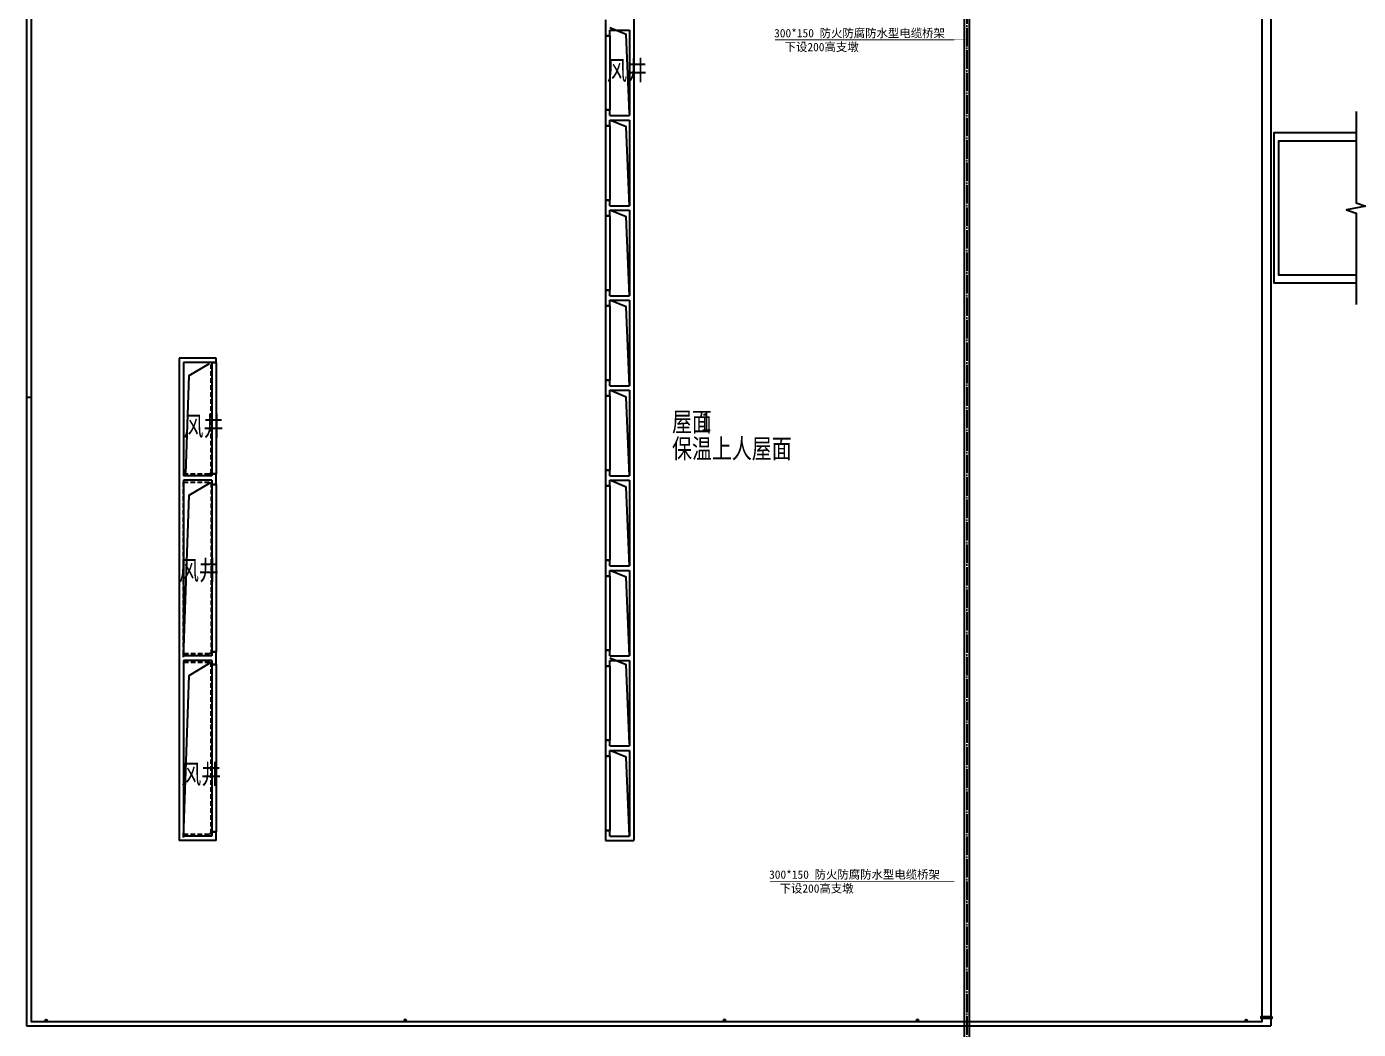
# Model space of a CAD drawing. Header units: millimetres. Extents: x -633009578 to 5705885, y -633235091 to 2571734.
# Drawn here: x 2848776 to 2920523, y 1718621 to 1772627 of the extents above; entities that cross this region are included whole.
import ezdxf

# ---------------------------------------------------------------- set-up
doc = ezdxf.new("R2010")
doc.units = ezdxf.units.MM
doc.header["$LTSCALE"] = 1000
doc.header["$MEASUREMENT"] = 0
for name, pattern in [('DASH', [0.35, 0.25, -0.1]), ('DOTE', [2.42, 2, -0.2, 0.02, -0.2]), ('HIDDEN', [0.375, 0.25, -0.125])]:
    doc.linetypes.add(name, pattern=pattern)
for name, color, linetype in [('3T_WOOD', 21, 'Continuous'), ('A-ABOV(投影线)', 154, 'HIDDEN'), ('A-LM-QPM(设备)', 8, 'Continuous'), ('A-OTHER(其它)', 192, 'Continuous'), ('A-ROOF(屋顶)', 11, 'Continuous'), ('A-ST(雨水管)', 161, 'Continuous'), ('A-TEXT(房间)', 243, 'Continuous'), ('A-WALL(墙)', 255, 'Continuous'), ('A-WINDOW（窗）', 4, 'Continuous'), ('DIM_SYMB', 3, 'Continuous'), ('电-桥架', 4, 'Continuous'), ('设备-箱柜', 3, 'Continuous')]:
    doc.layers.add(name, color=color, linetype=linetype)
doc.styles.add('_TCH', font='simhei.ttf', dxfattribs={"width": 0.75, "bigfont": 'hztxt.shx'})
doc.styles.add('ELEC-DIM', font='simhei.ttf')

# ---------------------------------------------------------------- blocks, each defined once
blk = doc.blocks.new('G$C91E54488')
at = {"layer": 'A-ABOV(投影线)'}
blk.add_lwpolyline([(-56450, 97125), (-56450, 97150), (-56350, 97150), (-56350, 103125), (-57850, 103125), (-57850, 97125)], close=True, dxfattribs=at)
for points in [[(-57850, 87425), (-57850, 96675), (-56450, 96675), (-56450, 96650), (-56350, 96650), (-56350, 90675), (-56350, 87450), (-56450, 87450), (-56450, 87425), (-57850, 87425)], [(-57850, 86975), (-57850, 77725), (-56450, 77725), (-56450, 77750), (-56350, 77750), (-56350, 83725), (-56350, 86950), (-56450, 86950), (-56450, 86975), (-57850, 86975)]]:
    blk.add_lwpolyline(points, dxfattribs=at)
at = {"layer": 'A-LM-QPM(设备)'}
blk.add_lwpolyline([(790, 67900), (790, 67800), (210, 67800), (210, 67900)], close=True, dxfattribs=at)
at = {"layer": 'A-OTHER(其它)'}
for points in [[(-33825, 116540), (-34001.9, 120784.9), (-34875, 121150)], [(-33825, 111570), (-34001.9, 115814.9), (-34875, 116180)], [(-33825, 106720), (-34001.9, 110964.9), (-34875, 111330)], [(-33825, 101870), (-34001.9, 106114.9), (-34875, 106480)], [(-57727.4, 97125), (-57537.8, 102423.7), (-56450, 103075)], [(-33825, 97020), (-34001.9, 101264.9), (-34875, 101630)], [(-57850, 87250), (-57537.8, 95973.7), (-56450, 96625)], [(-33825, 92170), (-34001.9, 96414.9), (-34875, 96780)], [(-33825, 87320), (-34001.9, 91564.9), (-34875, 91930)], [(-57850, 77550), (-57537.8, 86273.7), (-56450, 86925)], [(-33825, 82590), (-34001.9, 86834.9), (-34875, 87200)], [(-33825, 77620), (-34001.9, 81864.9), (-34875, 82230)]]:
    blk.add_lwpolyline(points, dxfattribs=at)
at = {"layer": 'A-ROOF(屋顶)'}
blk.add_line((740, 125750), (740, 67400), dxfattribs=at)
for points in [[(-66300, 135340), (-66300, 67400)], [(-66060, 134860), (-66060, 67640), (260, 67640), (260, 77500)], [(260, 77500), (260, 125750)], [(5327.8, 115490), (900, 115490), (900, 107410), (5327.8, 107410)], [(5327.8, 115050), (1140, 115050), (1140, 107850), (5327.8, 107850)], [(-66300, 101250), (-66060, 101250)], [(-66300, 67400), (740, 67400)]]:
    blk.add_lwpolyline(points, dxfattribs=at)
at = {"layer": 'A-ST(雨水管)'}
for points in [[(-65250, 67640, -1), (-65250, 67740, -1)], [(-45900, 67640, 1), (-45900, 67740, 1)], [(-45900, 67640, -1), (-45900, 67740, -1)], [(-28700, 67640, -1), (-28700, 67740, -1)], [(-28700, 67640, 1), (-28700, 67740, 1)], [(-18300, 67640, 1), (-18300, 67740, 1)], [(-18300, 67640, -1), (-18300, 67740, -1)], [(-590, 67640, -1), (-590, 67740, -1)]]:
    blk.add_lwpolyline(points, format="xyb", close=True, dxfattribs=at)
at = {"layer": 'A-WALL(墙)'}
for p, q in [((-33585, 126120), (-33585, 121150)), ((-35115, 121575), (-35115, 121150)), ((-35115, 121150), (-35115, 120725)), ((-35115, 120725), (-34875, 120725)), ((-34875, 120725), (-34875, 121030)), ((-34875, 121030), (-33825, 121030)), ((-33825, 121030), (-33825, 116420)), ((-33585, 121150), (-33585, 116300)), ((-34875, 116725), (-35115, 116725)), ((-35115, 116725), (-35115, 116300)), ((-35115, 116300), (-35115, 115875)), ((-34875, 116420), (-34875, 116725)), ((-34875, 116420), (-33825, 116420)), ((-33585, 116300), (-33585, 111450)), ((-35115, 115875), (-34875, 115875)), ((-34875, 115875), (-34875, 116180)), ((-34875, 116180), (-33825, 116180)), ((-33825, 116180), (-33825, 111570)), ((-34875, 111875), (-35115, 111875)), ((-35115, 111875), (-35115, 111450)), ((-35115, 111450), (-35115, 111025)), ((-34875, 111570), (-34875, 111875)), ((-34875, 111570), (-33825, 111570)), ((-34875, 111025), (-34875, 111330)), ((-34875, 111330), (-33825, 111330)), ((-33825, 111330), (-33825, 106720)), ((-33585, 111450), (-33585, 106600)), ((-35115, 111025), (-34875, 111025)), ((-34875, 107025), (-35115, 107025)), ((-35115, 107025), (-35115, 106600)), ((-34875, 106720), (-34875, 107025)), ((-35115, 106600), (-35115, 106175)), ((-34875, 106720), (-33825, 106720)), ((-34875, 106175), (-34875, 106480)), ((-34875, 106480), (-33825, 106480)), ((-33825, 106480), (-33825, 101870)), ((-33585, 106600), (-33585, 101750)), ((-35115, 106175), (-34875, 106175)), ((-56080, 103365), (-58090, 103365)), ((-58090, 103365), (-58090, 96900)), ((-56080, 103125), (-56080, 103365)), ((-56320, 103125), (-57850, 103125)), ((-57850, 103125), (-57850, 97020)), ((-56320, 103125), (-56080, 103125)), ((-34875, 102175), (-35115, 102175)), ((-35115, 102175), (-35115, 101750)), ((-34875, 101870), (-34875, 102175)), ((-35115, 101750), (-35115, 101325)), ((-35115, 101325), (-34875, 101325)), ((-34875, 101870), (-33825, 101870)), ((-34875, 101325), (-34875, 101630)), ((-34875, 101630), (-33825, 101630)), ((-33825, 101630), (-33825, 97020)), ((-33585, 101750), (-33585, 96900)), ((-58090, 96900), (-58090, 87200)), ((-56320, 97020), (-57850, 97020)), ((-56080, 97125), (-56320, 97125)), ((-56320, 97125), (-56320, 97020)), ((-56080, 96900), (-56080, 97125)), ((-56080, 96550), (-56080, 96900)), ((-34875, 97325), (-35115, 97325)), ((-35115, 97325), (-35115, 96900)), ((-35115, 96900), (-35115, 96475)), ((-34875, 97020), (-34875, 97325)), ((-34875, 97020), (-33825, 97020)), ((-33585, 96900), (-33585, 92050)), ((-57850, 96780), (-57850, 87320)), ((-56320, 96780), (-57850, 96780)), ((-56320, 96780), (-56320, 96550)), ((-56320, 96550), (-56080, 96550)), ((-35115, 96475), (-34875, 96475)), ((-34875, 96475), (-34875, 96780)), ((-34875, 96780), (-33825, 96780)), ((-33825, 96780), (-33825, 92170)), ((-34875, 92475), (-35115, 92475)), ((-35115, 92475), (-35115, 92050)), ((-35115, 92050), (-35115, 91625)), ((-34875, 92170), (-34875, 92475)), ((-34875, 92170), (-33825, 92170)), ((-34875, 91625), (-34875, 91930)), ((-34875, 91930), (-33825, 91930)), ((-33825, 91930), (-33825, 87320)), ((-33585, 92050), (-33585, 87200)), ((-35115, 91625), (-34875, 91625)), ((-56080, 87550), (-56320, 87550)), ((-56320, 87550), (-56320, 87320)), ((-56080, 87200), (-56080, 87550)), ((-34875, 87625), (-35115, 87625)), ((-35115, 87625), (-35115, 87200)), ((-34875, 87320), (-34875, 87625)), ((-58090, 87200), (-58090, 77380)), ((-56320, 87320), (-57850, 87320)), ((-57850, 87080), (-57850, 77620)), ((-56320, 87080), (-57850, 87080)), ((-56320, 87080), (-56320, 86850)), ((-56320, 86850), (-56080, 86850)), ((-56080, 86850), (-56080, 87200)), ((-35115, 87200), (-35115, 86775)), ((-34875, 87320), (-33825, 87320)), ((-34875, 86775), (-34875, 87080)), ((-34875, 87080), (-33825, 87080)), ((-33825, 87080), (-33825, 82470)), ((-33585, 87200), (-33585, 82350)), ((-35115, 86775), (-34875, 86775)), ((-34875, 82775), (-35115, 82775)), ((-35115, 82775), (-35115, 82350)), ((-34875, 82470), (-34875, 82775)), ((-35115, 82350), (-35115, 81925)), ((-35115, 81925), (-34875, 81925)), ((-34875, 82470), (-33825, 82470)), ((-34875, 81925), (-34875, 82230)), ((-34875, 82230), (-33825, 82230)), ((-33825, 82230), (-33825, 77620)), ((-33585, 82350), (-33585, 77380)), ((-56320, 77620), (-57850, 77620)), ((-56080, 77850), (-56320, 77850)), ((-56320, 77850), (-56320, 77620)), ((-56080, 77380), (-56080, 77850)), ((-34875, 77925), (-35115, 77925)), ((-35115, 77925), (-35115, 77380)), ((-34875, 77620), (-34875, 77925)), ((-34875, 77620), (-33825, 77620)), ((-56080, 77380), (-58090, 77380)), ((-35115, 77380), (-33585, 77380))]:
    blk.add_line(p, q, dxfattribs=at)
at = {"layer": 'A-WINDOW（窗）', "linetype": 'DASH'}
for p, q in [((-34875, 120725), (-35115, 120725)), ((-35115, 116725), (-34875, 116725)), ((-34875, 115875), (-35115, 115875)), ((-35115, 111875), (-34875, 111875)), ((-34875, 111025), (-35115, 111025)), ((-35115, 107025), (-34875, 107025)), ((-34875, 106175), (-35115, 106175)), ((-56080, 103125), (-56320, 103125)), ((-35115, 102175), (-34875, 102175)), ((-34875, 101325), (-35115, 101325)), ((-56320, 97125), (-56080, 97125)), ((-35115, 97325), (-34875, 97325)), ((-56080, 96550), (-56320, 96550)), ((-34875, 96475), (-35115, 96475)), ((-35115, 92475), (-34875, 92475)), ((-34875, 91625), (-35115, 91625)), ((-56320, 87550), (-56080, 87550)), ((-35115, 87625), (-34875, 87625)), ((-56080, 86850), (-56320, 86850)), ((-34875, 86775), (-35115, 86775)), ((-35115, 82775), (-34875, 82775)), ((-34875, 81925), (-35115, 81925)), ((-56320, 77850), (-56080, 77850)), ((-35115, 77925), (-34875, 77925))]:
    blk.add_line(p, q, dxfattribs=at)
at = {"layer": 'A-WINDOW（窗）'}
for p, q in [((-35115, 120725), (-35115, 116725)), ((-34875, 120725), (-34875, 116725)), ((-35115, 115875), (-35115, 111875)), ((-34875, 115875), (-34875, 111875)), ((-35115, 111025), (-35115, 107025)), ((-34875, 111025), (-34875, 107025)), ((-35115, 106175), (-35115, 102175)), ((-34875, 106175), (-34875, 102175)), ((-56320, 103125), (-56320, 97125)), ((-56080, 103125), (-56080, 97125)), ((-35115, 101325), (-35115, 97325)), ((-34875, 101325), (-34875, 97325)), ((-56320, 96550), (-56320, 87550)), ((-56080, 96550), (-56080, 87550)), ((-35115, 96475), (-35115, 92475)), ((-34875, 96475), (-34875, 92475)), ((-35115, 91625), (-35115, 87625)), ((-34875, 91625), (-34875, 87625)), ((-56320, 86850), (-56320, 77850)), ((-56080, 86850), (-56080, 77850)), ((-35115, 86775), (-35115, 82775)), ((-34875, 86775), (-34875, 82775)), ((-35115, 81925), (-35115, 77925)), ((-34875, 81925), (-34875, 77925))]:
    blk.add_line(p, q, dxfattribs=at)
at = {"layer": 'DIM_SYMB'}
blk.add_lwpolyline([(5327.8, 116650), (5327.8, 111731.3), (5852.8, 111540.2), (4802.8, 111355), (5327.8, 111168.8), (5327.8, 106250)], dxfattribs=at)
at = {"layer": 'A-TEXT(房间)', "style": '_TCH', "width": 0.75}
for s, p in [('风井', (-35036, 118335.5)), ('屋面', (-31529.6, 99408.2)), ('风井', (-57850, 99173.5)), ('1', (-29954.6, 99408.2)), ('保温上人屋面', (-31529.6, 97961.3)), ('风井', (-58090, 91408.2)), ('风井', (-57970, 80435.2))]:
    blk.add_text(s, height=1050, dxfattribs=at).set_placement(p)

msp = doc.modelspace()

# ---------------------------------------------------------------- linework, layer by layer
at = {"layer": '电-桥架', "color": 5, "linetype": 'DOTE', "ltscale": 0.5}
msp.add_line((2899422, 1777403.5), (2899422, 1706666.5), dxfattribs=at)
at = {"layer": '电-桥架', "ltscale": 0.5}
msp.add_lwpolyline([(2899297, 1706666.5), (2899297, 1777403.5), (2899547, 1777403.5), (2899547, 1706666.5)], close=True, dxfattribs=at)
at = {"layer": '设备-箱柜', "color": 6}
for points in [[(2899432.4, 1771913.6, 15, 15, 0), (2898757.8, 1771913.6, 15, 15, 0), (2898757.8, 1771913.6, 45, 45, 0), (2889097.2, 1771913.6, 45, 45, 0)], [(2899432.4, 1726595.1, 15, 15, 0), (2898757.8, 1726595.1, 15, 15, 0), (2898757.8, 1726595.1, 45, 45, 0), (2888826.2, 1726595.1, 45, 45, 0)]]:
    msp.add_lwpolyline(points, format="xyseb", dxfattribs=at)

# ---------------------------------------------------------------- block references
at = {"layer": '3T_WOOD'}
msp.add_blockref('G$C91E54488', (2915076, 1651413.5), dxfattribs=at)

# ---------------------------------------------------------------- texts
at = {"layer": '设备-箱柜', "color": 6, "style": 'ELEC-DIM'}
for s, p in [('300*150 防火防腐防水型电缆桥架', (2889048.1, 1772051.9)), ('下设200高支墩', (2889614.3, 1771303.1)), ('300*150 防火防腐防水型电缆桥架', (2888777.1, 1726733.4)), ('下设200高支墩', (2889343.3, 1725984.6))]:
    msp.add_text(s, height=450, dxfattribs=at).set_placement(p)

doc.saveas('drawing.dxf')
